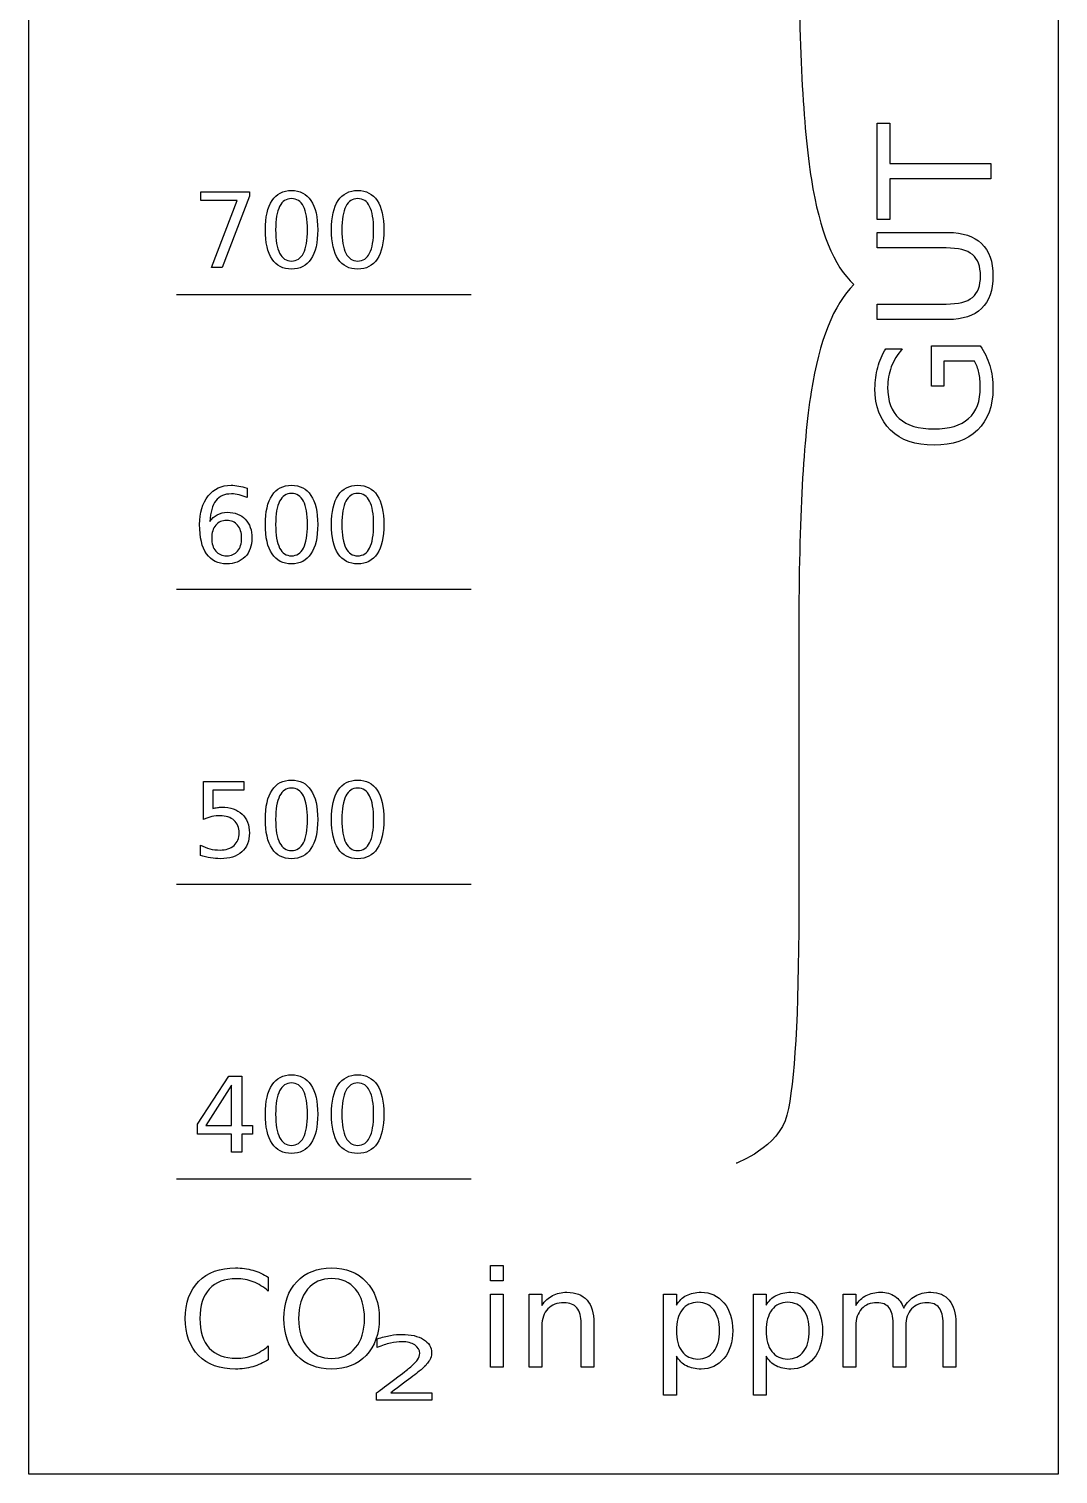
# Model space of a CAD drawing. Extents: x 60 to 130, y -20 to 380.
# Drawn here: x 60 to 129.8, y -20 to 78 of the extents above; entities that cross this region are included whole.
import ezdxf

# ---------------------------------------------------------------- set-up
doc = ezdxf.new("R2010")
doc.units = 0
doc.layers.add('Ebene_1', color=7, linetype='CONTINUOUS')

msp = doc.modelspace()

# ---------------------------------------------------------------- linework, layer by layer
at = {"layer": 'Ebene_1', "color": 7}
for p, q in [((59.977161, -20.03527), (59.977161, 380.035316)), ((129.81749, 380.035316), (129.81749, -20.03527)), ((117.53163, 65.09289), (117.53163, 71.61962)), ((117.53163, 71.61962), (118.41013, 71.61962)), ((118.41013, 71.61962), (118.41013, 68.88077)), ((118.41013, 68.88077), (125.24692, 68.88077)), ((125.24692, 68.88077), (125.24692, 67.83174)), ((125.24692, 67.83174), (118.41013, 67.83174)), ((118.41013, 67.83174), (118.41013, 65.09289)), ((71.647717, 66.960041), (74.955009, 66.960041)), ((71.647717, 66.374375), (71.647717, 66.960041)), ((74.955009, 66.960041), (74.955009, 66.663763)), ((77.800658, 67.053058), (77.800658, 67.053058)), ((82.289616, 67.053058), (82.289616, 67.053058)), ((74.117849, 66.374375), (71.647717, 66.374375)), ((72.360851, 61.816517), (74.117849, 66.374375)), ((74.955009, 66.663763), (73.087765, 61.816517)), ((77.800658, 66.501843), (77.800658, 66.501843)), ((82.289616, 66.501843), (82.289616, 66.501843)), ((118.41013, 65.09289), (117.53163, 65.09289)), ((117.53163, 63.15502), (117.53163, 64.20405)), ((117.53163, 64.20405), (122.34787, 64.20405)), ((122.21868, 63.15502), (117.53163, 63.15502)), ((73.087765, 61.816517), (72.360851, 61.816517)), ((117.53163, 58.29743), (117.53163, 59.34647)), ((117.53163, 59.34647), (122.21868, 59.34647)), ((122.34787, 58.29743), (117.53163, 58.29743)), ((118.12591, 56.30789), (119.23695, 56.30789)), ((121.21616, 53.77058), (121.21616, 56.50943)), ((121.21616, 56.50943), (124.52862, 56.50943)), ((124.14621, 55.4759), (122.07398, 55.4759)), ((122.07398, 55.4759), (122.07398, 53.77058)), ((124.14623, 55.4759), (124.14621, 55.4759)), ((122.07398, 53.77058), (121.21616, 53.77058)), ((74.779307, 46.846352), (74.779307, 46.212455)), ((74.779307, 46.846352), (74.779307, 46.846352)), ((77.800658, 47.053058), (77.800658, 47.053058)), ((77.800658, 46.501843), (77.800658, 46.501843)), ((82.289616, 47.053058), (82.289616, 47.053058)), ((82.289616, 46.501843), (82.289616, 46.501843)), ((73.397825, 44.665606), (73.397825, 44.665606)), ((112.21679, 36.50945), (112.21679, 18.07578)), ((71.830306, 26.960041), (74.562267, 26.960041)), ((71.830306, 24.376218), (71.830306, 26.960041)), ((74.562267, 26.960041), (74.562267, 26.374375)), ((77.800658, 27.053058), (77.800658, 27.053058)), ((77.800658, 26.501843), (77.800658, 26.501843)), ((82.289616, 27.053058), (82.289616, 27.053058)), ((82.289616, 26.501843), (82.289616, 26.501843)), ((74.562267, 26.374375), (72.467648, 26.374375)), ((72.467648, 26.374375), (72.467648, 25.113469)), ((71.613266, 21.937088), (71.613266, 22.636434)), ((71.41345, 3.70098), (73.552855, 6.960041)), ((73.552855, 6.960041), (74.427908, 6.960041)), ((74.427908, 6.960041), (74.427908, 3.607963)), ((77.800658, 7.053058), (77.800658, 7.053058)), ((82.289616, 7.053058), (82.289616, 7.053058)), ((73.735444, 6.353703), (71.978446, 3.607963)), ((73.735444, 3.607963), (73.735444, 6.353703)), ((77.800658, 6.501843), (77.800658, 6.501843)), ((82.289616, 6.501843), (82.289616, 6.501843)), ((71.41345, 3.029182), (71.41345, 3.70098)), ((73.735444, 3.029182), (71.41345, 3.029182)), ((71.978446, 3.607963), (73.735444, 3.607963)), ((73.735444, 1.816517), (73.735444, 3.029182)), ((74.427908, 3.607963), (75.161714, 3.607963)), ((75.161714, 3.029182), (74.427908, 3.029182)), ((74.427908, 3.029182), (74.427908, 1.816517)), ((75.161714, 3.607963), (75.161714, 3.029182)), ((74.427908, 1.816517), (73.735444, 1.816517)), ((76.220061, -6.675294), (76.220061, -7.619322)), ((76.220061, -6.675294), (76.220061, -6.675294)), ((80.519019, -6.045943), (80.519019, -6.045943)), ((80.519019, -6.772799), (80.519019, -6.772799)), ((91.289829, -5.886389), (92.151494, -5.886389)), ((91.289829, -6.919057), (91.289829, -5.886389)), ((92.151494, -5.886389), (92.151494, -6.919057)), ((92.151494, -6.919057), (91.289829, -6.919057)), ((91.289829, -7.818764), (92.151494, -7.818764)), ((91.289829, -12.782663), (91.289829, -7.818764)), ((92.151494, -7.818764), (92.151494, -12.782663)), ((93.921652, -12.782663), (93.921652, -7.818764)), ((93.921652, -7.818764), (94.787999, -7.818764)), ((94.787999, -7.818764), (94.787999, -8.589941)), ((103.048742, -14.670718), (103.048742, -7.818764)), ((103.048742, -7.818764), (103.915089, -7.818764)), ((103.915089, -7.818764), (103.915089, -8.572213)), ((109.136589, -14.670718), (109.136589, -7.818764)), ((109.136589, -7.818764), (110.002936, -7.818764)), ((110.002936, -7.818764), (110.002936, -8.572213)), ((115.224438, -12.782663), (115.224438, -7.818764)), ((115.224438, -7.818764), (116.090786, -7.818764)), ((116.090786, -7.818764), (116.090786, -8.589941)), ((119.340758, -8.771655), (119.340758, -8.771655)), ((98.314268, -9.786595), (98.314268, -12.782663)), ((98.314268, -9.786595), (98.314268, -9.786595)), ((122.881077, -9.786595), (122.881077, -12.782663)), ((94.787999, -9.977174), (94.787999, -12.782663)), ((97.452603, -12.782663), (97.452603, -9.813188)), ((106.846622, -10.305146), (106.846622, -10.305146)), ((112.934469, -10.305146), (112.934469, -10.305146)), ((116.090786, -9.977174), (116.090786, -12.782663)), ((118.619583, -12.782663), (118.619583, -9.813188)), ((119.48593, -9.977174), (119.48593, -12.782663)), ((122.01473, -12.782663), (122.01473, -9.813188)), ((76.220061, -11.337814), (76.220061, -12.272977)), ((83.615059, -11.446689), (83.615059, -10.847102)), ((103.915089, -12.038078), (103.915089, -14.670718)), ((103.915089, -12.038078), (103.915089, -12.038078)), ((110.002936, -12.038078), (110.002936, -14.670718)), ((110.002936, -12.038078), (110.002936, -12.038078)), ((92.151494, -12.782663), (91.289829, -12.782663)), ((94.787999, -12.782663), (93.921652, -12.782663)), ((98.314268, -12.782663), (97.452603, -12.782663)), ((116.090786, -12.782663), (115.224438, -12.782663)), ((119.48593, -12.782663), (118.619583, -12.782663)), ((122.881077, -12.782663), (122.01473, -12.782663)), ((83.575454, -15.023635), (83.575454, -14.52398)), ((84.537817, -14.52398), (87.329851, -14.52398)), ((84.537817, -14.52398), (84.537817, -14.52398)), ((87.329851, -14.52398), (87.329851, -15.023635)), ((103.915089, -14.670718), (103.048742, -14.670718)), ((110.002936, -14.670718), (109.136589, -14.670718)), ((87.329851, -15.023635), (83.575454, -15.023635)), ((129.81749, -20.03527), (59.977161, -20.03527))]:
    msp.add_line(p, q, dxfattribs=at)
for points in [[(112.21679, 84.74919), (112.21679, 76.96938), (112.50281, 71.32038), (113.07484, 67.80212)], [(113.07484, 67.80212), (113.63445, 64.28387), (114.59822, 61.90533), (115.96614, 60.6665)], [(76.477741, 66.367485), (76.783206, 66.824534), (77.224179, 67.053058), (77.800658, 67.053058)], [(77.800658, 67.053058), (78.377136, 67.053058), (78.81696, 66.824534), (79.12013, 66.367485)], [(80.966699, 66.367485), (81.272164, 66.824534), (81.713136, 67.053058), (82.289616, 67.053058)], [(82.289616, 67.053058), (82.866095, 67.053058), (83.305919, 66.824534), (83.609088, 66.367485)], [(76.022989, 64.38311), (76.022989, 65.251273), (76.174573, 65.912732), (76.477741, 66.367485)], [(76.99106, 65.971298), (76.811914, 65.619898), (76.722341, 65.090502), (76.722341, 64.38311)], [(77.800658, 66.501843), (77.442368, 66.501843), (77.172502, 66.324995), (76.99106, 65.971298)], [(78.610254, 65.971298), (78.43111, 66.324995), (78.161245, 66.501843), (77.800658, 66.501843)], [(78.882418, 64.38311), (78.882418, 65.090502), (78.791696, 65.619898), (78.610254, 65.971298)], [(79.12013, 66.367485), (79.425595, 65.912732), (79.578327, 65.251273), (79.578327, 64.38311)], [(80.511947, 64.38311), (80.511947, 65.251273), (80.663531, 65.912732), (80.966699, 66.367485)], [(81.48002, 65.971298), (81.300874, 65.619898), (81.211301, 65.090502), (81.211301, 64.38311)], [(82.289616, 66.501843), (81.931326, 66.501843), (81.661461, 66.324995), (81.48002, 65.971298)], [(83.099214, 65.971298), (82.920069, 66.324995), (82.650202, 66.501843), (82.289616, 66.501843)], [(83.371375, 64.38311), (83.371375, 65.090502), (83.280655, 65.619898), (83.099214, 65.971298)], [(83.609088, 66.367485), (83.914553, 65.912732), (84.067285, 65.251273), (84.067285, 64.38311)], [(76.477741, 62.398733), (76.174573, 62.855792), (76.022989, 63.517251), (76.022989, 64.38311)], [(76.722341, 64.38311), (76.722341, 63.678012), (76.811914, 63.148615), (76.99106, 62.79492)], [(78.610254, 62.79492), (78.791696, 63.148615), (78.882418, 63.678012), (78.882418, 64.38311)], [(79.578327, 64.38311), (79.578327, 63.517251), (79.425595, 62.855792), (79.12013, 62.398733)], [(80.966699, 62.398733), (80.663531, 62.855792), (80.511947, 63.517251), (80.511947, 64.38311)], [(81.211301, 64.38311), (81.211301, 63.678012), (81.300874, 63.148615), (81.48002, 62.79492)], [(83.099214, 62.79492), (83.280655, 63.148615), (83.371375, 63.678012), (83.371375, 64.38311)], [(84.067285, 64.38311), (84.067285, 63.517251), (83.914553, 62.855792), (83.609088, 62.398733)], [(122.34787, 64.20405), (123.353837, 64.20405), (124.11348, 63.95428), (124.6268, 63.45474)], [(76.99106, 62.79492), (77.172502, 62.443518), (77.442368, 62.267817), (77.800658, 62.267817)], [(77.800658, 62.267817), (78.161245, 62.267817), (78.43111, 62.443518), (78.610254, 62.79492)], [(81.48002, 62.79492), (81.661461, 62.443518), (81.931326, 62.267817), (82.289616, 62.267817)], [(82.289616, 62.267817), (82.650202, 62.267817), (82.920069, 62.443518), (83.099214, 62.79492)], [(124.00668, 62.70543), (123.6415, 63.005157), (123.0455, 63.15502), (122.21868, 63.15502)], [(124.6268, 63.45474), (125.14012, 62.958647), (125.39678, 62.224843), (125.39678, 61.25333)], [(77.800658, 61.71661), (77.224179, 61.71661), (76.783206, 61.943984), (76.477741, 62.398733)], [(79.12013, 62.398733), (78.81696, 61.943984), (78.377136, 61.71661), (77.800658, 61.71661)], [(82.289616, 61.71661), (81.713136, 61.71661), (81.272164, 61.943984), (80.966699, 62.398733)], [(83.609088, 62.398733), (83.305919, 61.943984), (82.866095, 61.71661), (82.289616, 61.71661)], [(124.54929, 61.25333), (124.54929, 61.921677), (124.36842, 62.40571), (124.00668, 62.70543)], [(124.00668, 59.79605), (124.36842, 60.095777), (124.54929, 60.581537), (124.54929, 61.25333)], [(125.39678, 61.25333), (125.39678, 60.278363), (125.14012, 59.541113), (124.6268, 59.04158)], [(70, 60), (76.666667, 60), (83.333333, 60), (90, 60)], [(115.96614, 60.6665), (114.58578, 59.32854), (113.61579, 56.90047), (113.05618, 53.38224)], [(122.21868, 59.34647), (123.0455, 59.34647), (123.6415, 59.49633), (124.00668, 59.79605)], [(124.6268, 59.04158), (124.11348, 58.54548), (123.353837, 58.29743), (122.34787, 58.29743)], [(117.57814, 55.05215), (117.70216, 55.506903), (117.88475, 55.925483), (118.12591, 56.30789)], [(119.23695, 56.30789), (118.909663, 55.922043), (118.66334, 55.512077), (118.49798, 55.07799)], [(124.52862, 56.50943), (124.81456, 56.106357), (125.0316, 55.66194), (125.17974, 55.17618)], [(117.3921, 53.62072), (117.3921, 54.1237), (117.454113, 54.600843), (117.57814, 55.05215)], [(118.49798, 55.07799), (118.332613, 54.64391), (118.24993, 54.187437), (118.24993, 53.70857)], [(124.44595, 54.69559), (124.380483, 54.984977), (124.280577, 55.24508), (124.14623, 55.4759)], [(125.17974, 55.17618), (125.324433, 54.69042), (125.39678, 54.171933), (125.39678, 53.62072)], [(124.53895, 53.70857), (124.53895, 54.07719), (124.50795, 54.406197), (124.44595, 54.69559)], [(113.05618, 53.38224), (112.49658, 49.86399), (112.21679, 44.23972), (112.21679, 36.50945)], [(118.45147, 50.78885), (117.745223, 51.470977), (117.3921, 52.414933), (117.3921, 53.62072)], [(118.24993, 53.70857), (118.24993, 52.76461), (118.51348, 52.05492), (119.04058, 51.5795)], [(123.7483, 51.5795), (124.2754, 52.05492), (124.53895, 52.76461), (124.53895, 53.70857)], [(125.39678, 53.62072), (125.39678, 52.414933), (125.04538, 51.470977), (124.34258, 50.78885)], [(119.04058, 51.5795), (119.56768, 51.10752), (120.35316, 50.87153), (121.39702, 50.87153)], [(121.39702, 50.87153), (122.43744, 50.87153), (123.2212, 51.10752), (123.7483, 51.5795)], [(121.39702, 49.77082), (120.13612, 49.77082), (119.15427, 50.110163), (118.45147, 50.78885)], [(124.34258, 50.78885), (123.636333, 50.110163), (122.65448, 49.77082), (121.39702, 49.77082)], [(71.56159, 44.38311), (71.56159, 45.196152), (71.754515, 45.84383), (72.140366, 46.326144)], [(72.140366, 46.326144), (72.526217, 46.810753), (73.044129, 47.053058), (73.694103, 47.053058)], [(73.721664, 46.467392), (73.262318, 46.467392), (72.910917, 46.312363), (72.667464, 46.002305)], [(73.694103, 47.053058), (73.868655, 47.053058), (74.044355, 47.035832), (74.221203, 47.001382)], [(74.248764, 46.401934), (74.071915, 46.445573), (73.896215, 46.467392), (73.721664, 46.467392)], [(74.221203, 47.001382), (74.400347, 46.966931), (74.586382, 46.915255), (74.779307, 46.846352)], [(74.779307, 46.212455), (74.604756, 46.295138), (74.427909, 46.358297), (74.248764, 46.401934)], [(76.022989, 44.38311), (76.022989, 45.251273), (76.174573, 45.912732), (76.477741, 46.367485)], [(76.477741, 46.367485), (76.783206, 46.824534), (77.224179, 47.053058), (77.800658, 47.053058)], [(77.800658, 46.501843), (77.442368, 46.501843), (77.172502, 46.324995), (76.99106, 45.971298)], [(77.800658, 47.053058), (78.377136, 47.053058), (78.81696, 46.824534), (79.12013, 46.367485)], [(78.610254, 45.971298), (78.43111, 46.324995), (78.161245, 46.501843), (77.800658, 46.501843)], [(79.12013, 46.367485), (79.425595, 45.912732), (79.578327, 45.251273), (79.578327, 44.38311)], [(80.511947, 44.38311), (80.511947, 45.251273), (80.663531, 45.912732), (80.966699, 46.367485)], [(80.966699, 46.367485), (81.272164, 46.824534), (81.713136, 47.053058), (82.289616, 47.053058)], [(82.289616, 46.501843), (81.931326, 46.501843), (81.661461, 46.324995), (81.48002, 45.971298)], [(82.289616, 47.053058), (82.866095, 47.053058), (83.305919, 46.824534), (83.609088, 46.367485)], [(83.099214, 45.971298), (82.920069, 46.324995), (82.650202, 46.501843), (82.289616, 46.501843)], [(83.609088, 46.367485), (83.914553, 45.912732), (84.067285, 45.251273), (84.067285, 44.38311)], [(72.667464, 46.002305), (72.426308, 45.692247), (72.288505, 45.223714), (72.254052, 44.596706)], [(72.763928, 45.054903), (72.968336, 45.16285), (73.193416, 45.216823), (73.439166, 45.216823)], [(73.439166, 45.216823), (73.955931, 45.216823), (74.363601, 45.059496), (74.662176, 44.744843)], [(76.99106, 45.971298), (76.811914, 45.619898), (76.722341, 45.090502), (76.722341, 44.38311)], [(78.882418, 44.38311), (78.882418, 45.090502), (78.791696, 45.619898), (78.610254, 45.971298)], [(81.48002, 45.971298), (81.300874, 45.619898), (81.211301, 45.090502), (81.211301, 44.38311)], [(83.371375, 44.38311), (83.371375, 45.090502), (83.280655, 45.619898), (83.099214, 45.971298)], [(72.033567, 42.398733), (71.718916, 42.855792), (71.56159, 43.517251), (71.56159, 44.38311)], [(72.254052, 44.596706), (72.389559, 44.796521), (72.559518, 44.949253), (72.763928, 45.054903)], [(72.653684, 44.345214), (72.472242, 44.131618), (72.381521, 43.838787), (72.381521, 43.466723)], [(73.397825, 44.665606), (73.08547, 44.665606), (72.837423, 44.558809), (72.653684, 44.345214)], [(74.138521, 44.345214), (73.957078, 44.558809), (73.71018, 44.665606), (73.397825, 44.665606)], [(74.414129, 43.466723), (74.414129, 43.838787), (74.32226, 44.131618), (74.138521, 44.345214)], [(74.662176, 44.744843), (74.963048, 44.432489), (75.113484, 44.006449), (75.113484, 43.466723)], [(76.477741, 42.398733), (76.174573, 42.855792), (76.022989, 43.517251), (76.022989, 44.38311)], [(76.722341, 44.38311), (76.722341, 43.678012), (76.811914, 43.148615), (76.99106, 42.79492)], [(78.610254, 42.79492), (78.791696, 43.148615), (78.882418, 43.678012), (78.882418, 44.38311)], [(79.578327, 44.38311), (79.578327, 43.517251), (79.425595, 42.855792), (79.12013, 42.398733)], [(80.966699, 42.398733), (80.663531, 42.855792), (80.511947, 43.517251), (80.511947, 44.38311)], [(81.211301, 44.38311), (81.211301, 43.678012), (81.300874, 43.148615), (81.48002, 42.79492)], [(83.099214, 42.79492), (83.280655, 43.148615), (83.371375, 43.678012), (83.371375, 44.38311)], [(84.067285, 44.38311), (84.067285, 43.517251), (83.914553, 42.855792), (83.609088, 42.398733)], [(72.381521, 43.466723), (72.381521, 43.096942), (72.472242, 42.80411), (72.653684, 42.588227)], [(74.138521, 42.588227), (74.32226, 42.80411), (74.414129, 43.096942), (74.414129, 43.466723)], [(75.113484, 43.466723), (75.113484, 42.938474), (74.957305, 42.514726), (74.644949, 42.19548)], [(73.397825, 41.71661), (72.802971, 41.71661), (72.348218, 41.943984), (72.033567, 42.398733)], [(72.653684, 42.588227), (72.837423, 42.37462), (73.08547, 42.267817), (73.397825, 42.267817)], [(73.397825, 42.267817), (73.71018, 42.267817), (73.957078, 42.37462), (74.138521, 42.588227)], [(74.644949, 42.19548), (74.332594, 41.876234), (73.916886, 41.71661), (73.397825, 41.71661)], [(77.800658, 41.71661), (77.224179, 41.71661), (76.783206, 41.943984), (76.477741, 42.398733)], [(76.99106, 42.79492), (77.172502, 42.443518), (77.442368, 42.267817), (77.800658, 42.267817)], [(77.800658, 42.267817), (78.161245, 42.267817), (78.43111, 42.443518), (78.610254, 42.79492)], [(79.12013, 42.398733), (78.81696, 41.943984), (78.377136, 41.71661), (77.800658, 41.71661)], [(82.289616, 41.71661), (81.713136, 41.71661), (81.272164, 41.943984), (80.966699, 42.398733)], [(81.48002, 42.79492), (81.661461, 42.443518), (81.931326, 42.267817), (82.289616, 42.267817)], [(82.289616, 42.267817), (82.650202, 42.267817), (82.920069, 42.443518), (83.099214, 42.79492)], [(83.609088, 42.398733), (83.305919, 41.943984), (82.866095, 41.71661), (82.289616, 41.71661)], [(70, 40), (76.666667, 40), (83.333333, 40), (90, 40)], [(76.477741, 26.367485), (76.783206, 26.824534), (77.224179, 27.053058), (77.800658, 27.053058)], [(77.800658, 26.501843), (77.442368, 26.501843), (77.172502, 26.324995), (76.991059, 25.971298)], [(77.800658, 27.053058), (78.377136, 27.053058), (78.81696, 26.824534), (79.12013, 26.367485)], [(78.610254, 25.971298), (78.43111, 26.324995), (78.161245, 26.501843), (77.800658, 26.501843)], [(80.966699, 26.367485), (81.272164, 26.824534), (81.713136, 27.053058), (82.289616, 27.053058)], [(82.289616, 26.501843), (81.931326, 26.501843), (81.661461, 26.324995), (81.48002, 25.971298)], [(82.289616, 27.053058), (82.866095, 27.053058), (83.305919, 26.824534), (83.609088, 26.367485)], [(83.099214, 25.971298), (82.920069, 26.324995), (82.650202, 26.501843), (82.289616, 26.501843)], [(76.022989, 24.38311), (76.022989, 25.251273), (76.174573, 25.912732), (76.477741, 26.367485)], [(76.991059, 25.971298), (76.811914, 25.619898), (76.722341, 25.090502), (76.722341, 24.38311)], [(78.882418, 24.38311), (78.882418, 25.090502), (78.791696, 25.619898), (78.610254, 25.971298)], [(79.12013, 26.367485), (79.425595, 25.912732), (79.578327, 25.251273), (79.578327, 24.38311)], [(80.511947, 24.38311), (80.511947, 25.251273), (80.663531, 25.912732), (80.966699, 26.367485)], [(81.48002, 25.971298), (81.300874, 25.619898), (81.211301, 25.090502), (81.211301, 24.38311)], [(83.371375, 24.38311), (83.371375, 25.090502), (83.280655, 25.619898), (83.099214, 25.971298)], [(83.609088, 26.367485), (83.914553, 25.912732), (84.067285, 25.251273), (84.067285, 24.38311)], [(72.395303, 24.569144), (72.211564, 24.527804), (72.023231, 24.463495), (71.830306, 24.376218)], [(72.953407, 24.631157), (72.767371, 24.631157), (72.581336, 24.610486), (72.395303, 24.569144)], [(72.467648, 25.113469), (72.568704, 25.147919), (72.669761, 25.173183), (72.770818, 25.189261)], [(72.770818, 25.189261), (72.871873, 25.207636), (72.972929, 25.216823), (73.073985, 25.216823)], [(73.897363, 24.317652), (73.665394, 24.526656), (73.350742, 24.631157), (72.953407, 24.631157)], [(73.073985, 25.216823), (73.648168, 25.216823), (74.102921, 25.059496), (74.438243, 24.744843)], [(74.438243, 24.744843), (74.773565, 24.430192), (74.941227, 24.004152), (74.941227, 23.466723)], [(74.24532, 23.466723), (74.24532, 23.825006), (74.129334, 24.108649), (73.897363, 24.317652)], [(76.477741, 22.398733), (76.174573, 22.855792), (76.022989, 23.517251), (76.022989, 24.38311)], [(76.722341, 24.38311), (76.722341, 23.678012), (76.811914, 23.148615), (76.991059, 22.79492)], [(78.610254, 22.79492), (78.791696, 23.148615), (78.882418, 23.678012), (78.882418, 24.38311)], [(79.578327, 24.38311), (79.578327, 23.517251), (79.425595, 22.855792), (79.12013, 22.398733)], [(80.966699, 22.398733), (80.663531, 22.855792), (80.511947, 23.517251), (80.511947, 24.38311)], [(81.211301, 24.38311), (81.211301, 23.678012), (81.300874, 23.148615), (81.48002, 22.79492)], [(83.099214, 22.79492), (83.280655, 23.148615), (83.371375, 23.678012), (83.371375, 24.38311)], [(84.067285, 24.38311), (84.067285, 23.517251), (83.914553, 22.855792), (83.609088, 22.398733)], [(71.613266, 22.636434), (71.819971, 22.523898), (72.033566, 22.440069), (72.254052, 22.384948)], [(72.953407, 22.302266), (73.350742, 22.302266), (73.665394, 22.406767), (73.897363, 22.61577)], [(73.897363, 22.61577), (74.129334, 22.824774), (74.24532, 23.108425), (74.24532, 23.466723)], [(74.941227, 23.466723), (74.941227, 22.913197), (74.768972, 22.482562), (74.424464, 22.174816)], [(76.991059, 22.79492), (77.172502, 22.443518), (77.442368, 22.267817), (77.800658, 22.267817)], [(77.800658, 22.267817), (78.161245, 22.267817), (78.43111, 22.443518), (78.610254, 22.79492)], [(81.48002, 22.79492), (81.661461, 22.443518), (81.931326, 22.267817), (82.289616, 22.267817)], [(82.289616, 22.267817), (82.650202, 22.267817), (82.920069, 22.443518), (83.099214, 22.79492)], [(72.305731, 21.771723), (72.082946, 21.808465), (71.852124, 21.863586), (71.613266, 21.937088)], [(72.254052, 22.384948), (72.474538, 22.329826), (72.707656, 22.302266), (72.953407, 22.302266)], [(72.967189, 21.71661), (72.751296, 21.71661), (72.53081, 21.734981), (72.305731, 21.771723)], [(74.424464, 22.174816), (74.079953, 21.869346), (73.594195, 21.71661), (72.967189, 21.71661)], [(77.800658, 21.71661), (77.224179, 21.71661), (76.783206, 21.943984), (76.477741, 22.398733)], [(79.12013, 22.398733), (78.81696, 21.943984), (78.377136, 21.71661), (77.800658, 21.71661)], [(82.289616, 21.71661), (81.713136, 21.71661), (81.272164, 21.943984), (80.966699, 22.398733)], [(83.609088, 22.398733), (83.305919, 21.943984), (82.866095, 21.71661), (82.289616, 21.71661)], [(70, 20), (76.666667, 20), (83.333333, 20), (90, 20)], [(112.21679, 18.07578), (112.21679, 11.08885), (111.94941, 6.50519), (111.41467, 4.32486)], [(76.477741, 6.367485), (76.783206, 6.824534), (77.224178, 7.053058), (77.800658, 7.053058)], [(77.800658, 7.053058), (78.377136, 7.053058), (78.81696, 6.824534), (79.12013, 6.367485)], [(80.966699, 6.367485), (81.272164, 6.824534), (81.713136, 7.053058), (82.289616, 7.053058)], [(82.289616, 7.053058), (82.866095, 7.053058), (83.305919, 6.824534), (83.609087, 6.367485)], [(76.022989, 4.38311), (76.022989, 5.251273), (76.174573, 5.912732), (76.477741, 6.367485)], [(76.991059, 5.971298), (76.811914, 5.619898), (76.722341, 5.090502), (76.722341, 4.38311)], [(77.800658, 6.501843), (77.442368, 6.501843), (77.172502, 6.324995), (76.991059, 5.971298)], [(78.610254, 5.971298), (78.43111, 6.324995), (78.161244, 6.501843), (77.800658, 6.501843)], [(78.882417, 4.38311), (78.882417, 5.090502), (78.791696, 5.619898), (78.610254, 5.971298)], [(79.12013, 6.367485), (79.425595, 5.912732), (79.578327, 5.251273), (79.578327, 4.38311)], [(80.511946, 4.38311), (80.511946, 5.251273), (80.663531, 5.912732), (80.966699, 6.367485)], [(81.48002, 5.971298), (81.300874, 5.619898), (81.211301, 5.090502), (81.211301, 4.38311)], [(82.289616, 6.501843), (81.931326, 6.501843), (81.66146, 6.324995), (81.48002, 5.971298)], [(83.099214, 5.971298), (82.920068, 6.324995), (82.650202, 6.501843), (82.289616, 6.501843)], [(83.371375, 4.38311), (83.371375, 5.090502), (83.280655, 5.619898), (83.099214, 5.971298)], [(83.609087, 6.367485), (83.914552, 5.912732), (84.067285, 5.251273), (84.067285, 4.38311)], [(76.477741, 2.398733), (76.174573, 2.855792), (76.022989, 3.517251), (76.022989, 4.38311)], [(76.722341, 4.38311), (76.722341, 3.678012), (76.811914, 3.148615), (76.991059, 2.79492)], [(78.610254, 2.79492), (78.791696, 3.148615), (78.882417, 3.678012), (78.882417, 4.38311)], [(79.578327, 4.38311), (79.578327, 3.517251), (79.425595, 2.855792), (79.12013, 2.398733)], [(80.966699, 2.398733), (80.663531, 2.855792), (80.511946, 3.517251), (80.511946, 4.38311)], [(81.211301, 4.38311), (81.211301, 3.678012), (81.300874, 3.148615), (81.48002, 2.79492)], [(83.099214, 2.79492), (83.280655, 3.148615), (83.371375, 3.678012), (83.371375, 4.38311)], [(84.067285, 4.38311), (84.067285, 3.517251), (83.914552, 2.855792), (83.609087, 2.398733)], [(111.41467, 4.32486), (110.87995, 2.14455), (107.98242, 1.05437), (107.98242, 1.05437)], [(77.800658, 1.71661), (77.224178, 1.71661), (76.783206, 1.943984), (76.477741, 2.398733)], [(76.991059, 2.79492), (77.172502, 2.443518), (77.442368, 2.267817), (77.800658, 2.267817)], [(77.800658, 2.267817), (78.161244, 2.267817), (78.43111, 2.443518), (78.610254, 2.79492)], [(79.12013, 2.398733), (78.81696, 1.943984), (78.377136, 1.71661), (77.800658, 1.71661)], [(82.289616, 1.71661), (81.713136, 1.71661), (81.272164, 1.943984), (80.966699, 2.398733)], [(81.48002, 2.79492), (81.66146, 2.443518), (81.931326, 2.267817), (82.289616, 2.267817)], [(82.289616, 2.267817), (82.650202, 2.267817), (82.920068, 2.443518), (83.099214, 2.79492)], [(83.609087, 2.398733), (83.305919, 1.943984), (82.866095, 1.71661), (82.289616, 1.71661)], [(70, 0), (76.666667, 0), (83.333333, 0), (90, 0)], [(71.494955, -6.96781), (72.103741, -6.353232), (72.937308, -6.045943), (73.995656, -6.045943)], [(74.051853, -6.781664), (73.252628, -6.781664), (72.640721, -7.013608), (72.216132, -7.477496)], [(73.995656, -6.045943), (74.414001, -6.045943), (74.80737, -6.099127), (75.175763, -6.205497)], [(75.199177, -6.98997), (74.84015, -6.851099), (74.457709, -6.781664), (74.051853, -6.781664)], [(75.175763, -6.205497), (75.547277, -6.308911), (75.895376, -6.46551), (76.220061, -6.675294)], [(78.158807, -6.981106), (78.748861, -6.357664), (79.535598, -6.045943), (80.519019, -6.045943)], [(80.519019, -6.772799), (79.832186, -6.772799), (79.28584, -7.015085), (78.879983, -7.499656)], [(80.519019, -6.045943), (81.499319, -6.045943), (82.282934, -6.357664), (82.869866, -6.981106)], [(82.148691, -7.499656), (81.749078, -7.015085), (81.205854, -6.772799), (80.519019, -6.772799)], [(70.581778, -9.480784), (70.581778, -8.417091), (70.886171, -7.579433), (71.494955, -6.96781)], [(72.216132, -7.477496), (71.791544, -7.938429), (71.57925, -8.606192), (71.57925, -9.480784)], [(76.220061, -7.619322), (75.901621, -7.338625), (75.561326, -7.128841), (75.199177, -6.98997)], [(77.278412, -9.480784), (77.278412, -8.434819), (77.571877, -7.601593), (78.158807, -6.981106)], [(78.879983, -7.499656), (78.477248, -7.984227), (78.275881, -8.644603), (78.275881, -9.480784)], [(82.752792, -9.480784), (82.752792, -8.644603), (82.551425, -7.984227), (82.148691, -7.499656)], [(82.869866, -6.981106), (83.456796, -7.601593), (83.750261, -8.434819), (83.750261, -9.480784)], [(95.513857, -7.920701), (95.794836, -7.772966), (96.11796, -7.699098), (96.48323, -7.699098)], [(96.48323, -7.699098), (97.085771, -7.699098), (97.541579, -7.876381), (97.850656, -8.230945)], [(104.598801, -7.916269), (104.876656, -7.771489), (105.207585, -7.699098), (105.591587, -7.699098)], [(105.591587, -7.699098), (106.228471, -7.699098), (106.745158, -7.938429), (107.141649, -8.417091)], [(110.686648, -7.916269), (110.964505, -7.771489), (111.295435, -7.699098), (111.679437, -7.699098)], [(111.679437, -7.699098), (112.316318, -7.699098), (112.833005, -7.938429), (113.229496, -8.417091)], [(116.797913, -7.916269), (117.072647, -7.771489), (117.398893, -7.699098), (117.776651, -7.699098)], [(117.776651, -7.699098), (118.157532, -7.699098), (118.480656, -7.790694), (118.746024, -7.973886)], [(120.113448, -7.96059), (120.413157, -7.786262), (120.76594, -7.699098), (121.171796, -7.699098)], [(121.171796, -7.699098), (121.718142, -7.699098), (122.139608, -7.880813), (122.436196, -8.244241)], [(94.787999, -8.589941), (94.994049, -8.291516), (95.236002, -8.068436), (95.513857, -7.920701)], [(96.291229, -8.408227), (95.826056, -8.408227), (95.459224, -8.548575), (95.190734, -8.829272)], [(97.162259, -8.758359), (96.968698, -8.524938), (96.678355, -8.408227), (96.291229, -8.408227)], [(97.452603, -9.813188), (97.452603, -9.34339), (97.355822, -8.991781), (97.162259, -8.758359)], [(97.850656, -8.230945), (98.15973, -8.582554), (98.314268, -9.101105), (98.314268, -9.786595)], [(103.915089, -8.572213), (104.096163, -8.276743), (104.324067, -8.058095), (104.598801, -7.916269)], [(105.380856, -8.381635), (104.925048, -8.381635), (104.566021, -8.553007), (104.303774, -8.895753)], [(106.453252, -8.895753), (106.194129, -8.553007), (105.836663, -8.381635), (105.380856, -8.381635)], [(107.141649, -8.417091), (107.541261, -8.895753), (107.741068, -9.525104), (107.741068, -10.305146)], [(110.002936, -8.572213), (110.18401, -8.276743), (110.411914, -8.058095), (110.686648, -7.916269)], [(111.468703, -8.381635), (111.012895, -8.381635), (110.653869, -8.553007), (110.391624, -8.895753)], [(112.541101, -8.895753), (112.281978, -8.553007), (111.924512, -8.381635), (111.468703, -8.381635)], [(113.229496, -8.417091), (113.629108, -8.895753), (113.828915, -9.525104), (113.828915, -10.305146)], [(116.090786, -8.589941), (116.28747, -8.285607), (116.523179, -8.061049), (116.797913, -7.916269)], [(117.528454, -8.408227), (117.088255, -8.408227), (116.738594, -8.550053), (116.479471, -8.833704)], [(118.352655, -8.753927), (118.174702, -8.52346), (117.899969, -8.408227), (117.528454, -8.408227)], [(118.619583, -9.813188), (118.619583, -9.334526), (118.530607, -8.981439), (118.352655, -8.753927)], [(118.746024, -7.973886), (119.014513, -8.157077), (119.212758, -8.423), (119.340758, -8.771655)], [(119.340758, -8.771655), (119.556175, -8.405272), (119.813738, -8.134917), (120.113448, -7.96059)], [(120.932966, -8.408227), (120.486524, -8.408227), (120.133741, -8.548575), (119.874618, -8.829272)], [(121.747802, -8.753927), (121.569849, -8.52346), (121.298237, -8.408227), (120.932966, -8.408227)], [(122.01473, -9.813188), (122.01473, -9.337481), (121.925754, -8.984394), (121.747802, -8.753927)], [(122.436196, -8.244241), (122.732784, -8.604715), (122.881077, -9.118833), (122.881077, -9.786595)], [(71.494955, -11.993758), (70.886171, -11.37918), (70.581778, -10.541522), (70.581778, -9.480784)], [(71.57925, -9.480784), (71.57925, -10.352421), (71.791544, -11.020183), (72.216132, -11.484072)], [(78.158807, -11.980462), (77.571877, -11.359974), (77.278412, -10.526748), (77.278412, -9.480784)], [(78.275881, -9.480784), (78.275881, -10.31401), (78.477248, -10.972908), (78.879983, -11.457479)], [(82.148691, -11.457479), (82.551425, -10.972908), (82.752792, -10.31401), (82.752792, -9.480784)], [(83.750261, -9.480784), (83.750261, -10.523793), (83.456796, -11.357019), (82.869866, -11.980462)], [(95.190734, -8.829272), (94.922244, -9.109969), (94.787999, -9.492603), (94.787999, -9.977174)], [(104.303774, -8.895753), (104.044651, -9.235543), (103.915089, -9.705341), (103.915089, -10.305146)], [(106.846622, -10.305146), (106.846622, -9.705341), (106.715499, -9.235543), (106.453252, -8.895753)], [(110.391624, -8.895753), (110.132499, -9.235543), (110.002936, -9.705341), (110.002936, -10.305146)], [(112.934469, -10.305146), (112.934469, -9.705341), (112.803346, -9.235543), (112.541101, -8.895753)], [(116.479471, -8.833704), (116.220347, -9.114401), (116.090786, -9.495557), (116.090786, -9.977174)], [(119.874618, -8.829272), (119.615493, -9.109969), (119.48593, -9.492603), (119.48593, -9.977174)], [(83.615059, -10.847102), (83.937166, -10.75109), (84.238151, -10.678591), (84.518014, -10.629605)], [(84.518014, -10.629605), (84.797877, -10.580619), (85.053979, -10.556126), (85.286318, -10.556126)], [(85.286318, -10.556126), (85.89885, -10.556126), (86.387292, -10.669773), (86.751643, -10.897068)], [(103.915089, -10.305146), (103.915089, -10.90495), (104.044651, -11.376225), (104.303774, -11.71897)], [(106.453252, -11.71897), (106.715499, -11.376225), (106.846622, -10.90495), (106.846622, -10.305146)], [(107.741068, -10.305146), (107.741068, -11.085187), (107.541261, -11.714538), (107.141649, -12.1932)], [(110.002936, -10.305146), (110.002936, -10.90495), (110.132499, -11.376225), (110.391624, -11.71897)], [(112.541101, -11.71897), (112.803346, -11.376225), (112.934469, -10.90495), (112.934469, -10.305146)], [(113.828915, -10.305146), (113.828915, -11.085187), (113.629108, -11.714538), (113.229496, -12.1932)], [(72.216132, -11.484072), (72.640721, -11.945005), (73.252628, -12.175472), (74.051853, -12.175472)], [(75.199177, -11.967165), (75.561326, -11.828294), (75.901621, -11.618511), (76.220061, -11.337814)], [(78.879983, -11.457479), (79.28584, -11.942051), (79.832186, -12.184336), (80.519019, -12.184336)], [(80.519019, -12.184336), (81.205854, -12.184336), (81.749078, -11.942051), (82.148691, -11.457479)], [(84.506134, -11.152774), (84.228911, -11.217435), (83.931886, -11.315407), (83.615059, -11.446689)], [(85.302161, -11.055782), (85.051339, -11.055782), (84.785997, -11.088112), (84.506134, -11.152774)], [(86.161553, -11.276218), (85.942415, -11.12926), (85.655951, -11.055782), (85.302161, -11.055782)], [(86.494222, -11.846413), (86.494222, -11.613241), (86.383332, -11.423175), (86.161553, -11.276218)], [(86.751643, -10.897068), (87.115994, -11.124362), (87.298169, -11.428074), (87.298169, -11.808204)], [(104.303774, -11.71897), (104.566021, -12.058761), (104.925048, -12.228656), (105.380856, -12.228656)], [(105.380856, -12.228656), (105.836663, -12.228656), (106.194129, -12.058761), (106.453252, -11.71897)], [(110.391624, -11.71897), (110.653869, -12.058761), (111.012895, -12.228656), (111.468703, -12.228656)], [(111.468703, -12.228656), (111.924512, -12.228656), (112.281978, -12.058761), (112.541101, -11.71897)], [(73.995656, -12.911193), (72.937308, -12.911193), (72.103741, -12.605381), (71.494955, -11.993758)], [(74.051853, -12.175472), (74.457709, -12.175472), (74.84015, -12.106036), (75.199177, -11.967165)], [(76.220061, -12.272977), (75.889133, -12.485716), (75.537911, -12.64527), (75.166396, -12.751639)], [(80.519019, -12.911193), (79.535598, -12.911193), (78.748861, -12.600949), (78.158807, -11.980462)], [(82.869866, -11.980462), (82.282934, -12.600949), (81.499319, -12.911193), (80.519019, -12.911193)], [(85.805123, -12.82515), (86.061225, -12.611572), (86.23944, -12.431304), (86.339769, -12.284347)], [(86.339769, -12.284347), (86.442737, -12.13543), (86.494222, -11.989452), (86.494222, -11.846413)], [(87.159558, -12.322556), (87.069789, -12.483229), (86.904775, -12.673294), (86.664515, -12.892751)], [(87.298169, -11.808204), (87.298169, -11.988472), (87.251965, -12.159923), (87.159558, -12.322556)], [(104.598801, -12.698454), (104.324067, -12.553674), (104.096163, -12.333548), (103.915089, -12.038078)], [(105.591587, -12.911193), (105.207585, -12.911193), (104.876656, -12.84028), (104.598801, -12.698454)], [(107.141649, -12.1932), (106.745158, -12.671862), (106.228471, -12.911193), (105.591587, -12.911193)], [(110.686648, -12.698454), (110.411914, -12.553674), (110.18401, -12.333548), (110.002936, -12.038078)], [(111.679437, -12.911193), (111.295435, -12.911193), (110.964505, -12.84028), (110.686648, -12.698454)], [(113.229496, -12.1932), (112.833005, -12.671862), (112.316318, -12.911193), (111.679437, -12.911193)], [(75.166396, -12.751639), (74.798004, -12.858008), (74.407757, -12.911193), (73.995656, -12.911193)], [(83.575454, -14.52398), (83.879081, -14.290807), (84.292276, -13.978277), (84.81504, -13.586391)], [(86.034822, -13.386528), (85.681032, -13.65693), (85.18203, -14.036081), (84.537817, -14.52398)], [(84.81504, -13.586391), (85.340443, -13.192544), (85.670471, -12.938798), (85.805123, -12.82515)], [(86.664515, -12.892751), (86.59851, -12.949574), (86.388612, -13.114167), (86.034822, -13.386528)]]:
    msp.add_open_spline(points, degree=3, dxfattribs=at)

doc.saveas('drawing.dxf')
